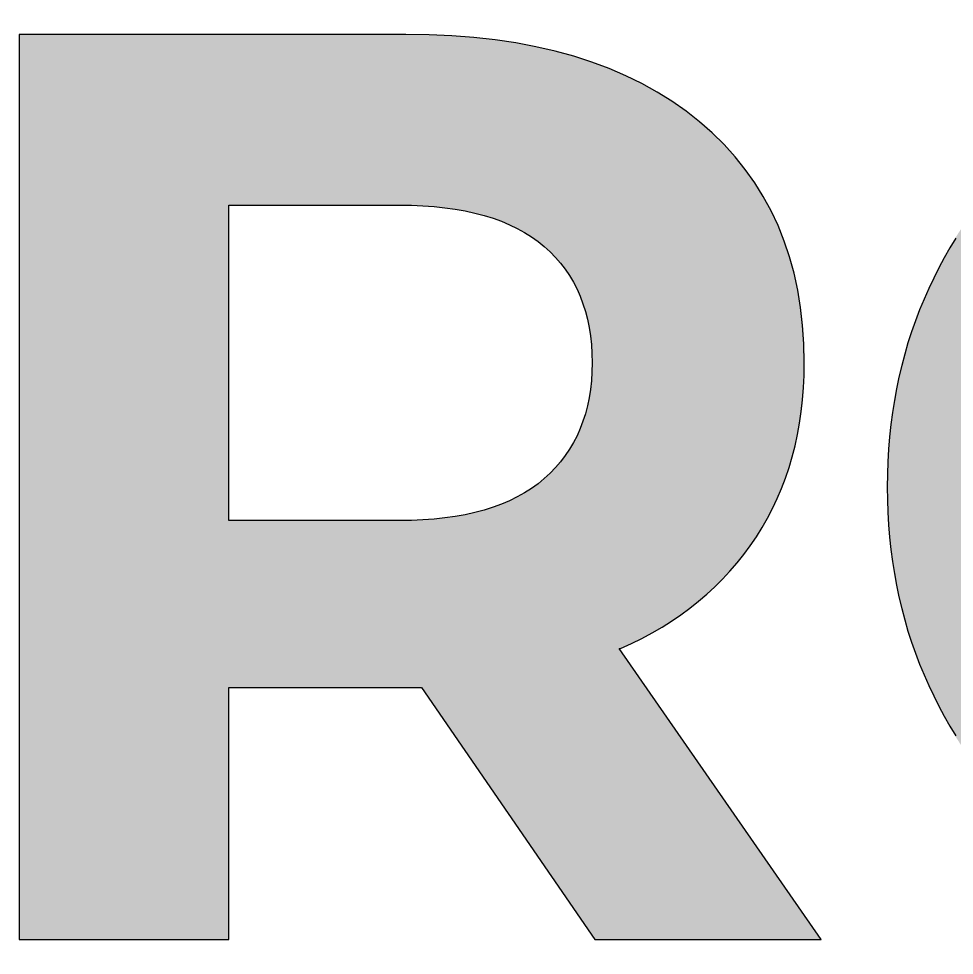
# Model space of a CAD drawing. Header units: millimetres. Extents: x 0 to 100, y 0 to 85.
# Drawn here: x 0 to 54, y 31.3 to 85.4 of the extents above; entities that cross this region are included whole.
import ezdxf

# ---------------------------------------------------------------- set-up
doc = ezdxf.new("R2010")
doc.units = ezdxf.units.MM
doc.layers.add('RC_CONTORNO', color=7, linetype='Continuous')
doc.layers.add('RC_SIGLAS', color=7, linetype='Continuous')

# ---------------------------------------------------------------- blocks, each defined once
blk = doc.blocks.new('RC_PRINCIPAL')
at = {"layer": 'RC_SIGLAS'}
for points in [[(79.293, 31.326), (80.133, 31.354), (80.962, 31.401), (81.781, 31.466), (82.589, 31.55), (83.388, 31.653), (84.175, 31.774), (84.953, 31.914), (85.72, 32.073), (86.477, 32.251), (87.223, 32.447), (87.959, 32.661), (88.685, 32.895), (89.4, 33.147), (90.105, 33.418), (90.8, 33.707), (91.482, 34.014), (92.15, 34.338), (92.805, 34.678), (93.445, 35.035), (94.07, 35.409), (94.682, 35.799), (95.28, 36.205), (95.863, 36.629), (96.433, 37.068), (96.988, 37.525), (97.529, 37.998), (98.056, 38.487), (98.569, 38.993), (99.068, 39.516), (99.553, 40.055), (100.041, 40.633), (92.25, 47.857), (91.893, 47.453), (91.552, 47.085), (91.206, 46.729), (90.855, 46.385), (90.499, 46.053), (90.139, 45.732), (89.774, 45.424), (89.403, 45.128), (89.028, 44.843), (88.648, 44.571), (88.264, 44.311), (87.874, 44.062), (87.48, 43.826), (87.081, 43.601), (86.677, 43.388), (86.268, 43.188), (85.854, 42.999), (85.436, 42.823), (85.012, 42.658), (84.584, 42.506), (84.151, 42.366), (83.713, 42.238), (83.271, 42.123), (82.823, 42.019), (82.371, 41.928), (81.914, 41.849), (81.452, 41.782), (80.985, 41.727), (80.513, 41.685), (80.037, 41.654), (79.555, 41.636), (79.069, 41.63), (78.614, 41.635), (78.164, 41.649), (77.718, 41.672), (77.278, 41.706), (76.842, 41.748), (76.411, 41.8), (75.985, 41.862), (75.563, 41.932), (75.146, 42.013), (74.735, 42.102), (74.328, 42.202), (73.925, 42.31), (73.528, 42.428), (73.135, 42.556), (72.747, 42.693), (72.364, 42.839), (71.987, 42.995), (71.615, 43.158), (71.25, 43.329), (70.892, 43.508), (70.54, 43.695), (70.194, 43.89), (69.855, 44.093), (69.522, 44.304), (69.195, 44.523), (68.875, 44.75), (68.561, 44.985), (68.253, 45.228), (67.952, 45.479), (67.657, 45.738), (67.368, 46.005), (67.086, 46.28), (66.811, 46.562), (66.544, 46.851), (66.284, 47.147), (66.033, 47.449), (65.789, 47.757), (65.553, 48.072), (65.325, 48.394), (65.104, 48.722), (64.892, 49.057), (64.687, 49.399), (64.49, 49.747), (64.301, 50.102), (64.119, 50.463), (63.946, 50.831), (63.78, 51.205), (63.622, 51.587), (63.473, 51.973), (63.334, 52.365), (63.204, 52.762), (63.083, 53.163), (62.973, 53.57), (62.872, 53.981), (62.78, 54.397), (62.698, 54.818), (62.626, 55.244), (62.564, 55.675), (62.511, 56.111), (62.467, 56.552), (62.434, 56.998), (62.41, 57.448), (62.395, 57.904), (62.39, 58.364), (62.395, 58.825), (62.41, 59.28), (62.434, 59.731), (62.467, 60.176), (62.511, 60.617), (62.564, 61.053), (62.626, 61.484), (62.698, 61.91), (62.78, 62.331), (62.872, 62.747), (62.973, 63.159), (63.083, 63.565), (63.204, 63.967), (63.334, 64.363), (63.473, 64.755), (63.622, 65.142), (63.78, 65.523), (63.946, 65.897), (64.119, 66.265), (64.301, 66.626), (64.49, 66.981), (64.687, 67.329), (64.892, 67.671), (65.104, 68.006), (65.325, 68.334), (65.553, 68.656), (65.789, 68.971), (66.033, 69.28), (66.284, 69.582), (66.544, 69.877), (66.811, 70.166), (67.086, 70.448), (67.368, 70.723), (67.657, 70.99), (67.952, 71.249), (68.253, 71.5), (68.561, 71.743), (68.875, 71.978), (69.195, 72.205), (69.522, 72.424), (69.855, 72.635), (70.194, 72.838), (70.54, 73.033), (70.892, 73.22), (71.25, 73.399), (71.615, 73.57), (71.987, 73.734), (72.364, 73.889), (72.747, 74.035), (73.135, 74.172), (73.528, 74.3), (73.925, 74.418), (74.328, 74.527), (74.735, 74.626), (75.146, 74.715), (75.563, 74.796), (75.985, 74.867), (76.411, 74.928), (76.842, 74.98), (77.278, 75.023), (77.718, 75.056), (78.164, 75.079), (78.614, 75.094), (79.069, 75.098), (79.555, 75.092), (80.037, 75.074), (80.513, 75.043), (80.985, 75.001), (81.452, 74.946), (81.914, 74.879), (82.371, 74.8), (82.823, 74.709), (83.271, 74.605), (83.713, 74.49), (84.151, 74.362), (84.584, 74.222), (85.012, 74.07), (85.436, 73.906), (85.854, 73.729), (86.268, 73.541), (86.677, 73.34), (87.081, 73.128), (87.48, 72.904), (87.874, 72.669), (88.264, 72.422), (88.649, 72.163), (89.028, 71.893), (89.403, 71.612), (89.774, 71.318), (90.139, 71.013), (90.5, 70.697), (90.855, 70.369), (91.206, 70.029), (91.552, 69.677), (91.894, 69.314), (92.25, 68.917), (100.041, 76.14), (99.553, 76.721), (99.068, 77.263), (98.569, 77.788), (98.056, 78.297), (97.529, 78.787), (96.988, 79.261), (96.433, 79.718), (95.863, 80.158), (95.28, 80.58), (94.682, 80.985), (94.07, 81.374), (93.444, 81.745), (92.804, 82.099), (92.15, 82.436), (91.482, 82.756), (90.8, 83.058), (90.105, 83.343), (89.401, 83.61), (88.686, 83.858), (87.962, 84.088), (87.228, 84.299), (86.483, 84.492), (85.729, 84.667), (84.964, 84.823), (84.19, 84.961), (83.405, 85.08), (82.611, 85.182), (81.806, 85.264), (80.992, 85.329), (80.167, 85.375), (79.333, 85.402), (78.488, 85.411), (77.73, 85.404), (76.978, 85.38), (76.234, 85.342), (75.496, 85.287), (74.766, 85.218), (74.043, 85.133), (73.327, 85.032), (72.618, 84.916), (71.916, 84.785), (71.222, 84.638), (70.534, 84.475), (69.854, 84.297), (69.18, 84.104), (68.514, 83.895), (67.855, 83.67), (67.203, 83.43), (66.56, 83.176), (65.927, 82.909), (65.305, 82.629), (64.694, 82.336), (64.093, 82.03), (63.503, 81.711), (62.923, 81.379), (62.354, 81.034), (61.795, 80.676), (61.247, 80.306), (60.71, 79.922), (60.183, 79.525), (59.666, 79.115), (59.16, 78.693), (58.665, 78.257), (58.181, 77.808), (57.708, 77.348), (57.249, 76.878), (56.803, 76.397), (56.37, 75.906), (55.951, 75.406), (55.545, 74.895), (55.153, 74.373), (54.774, 73.842), (54.408, 73.301), (54.055, 72.749), (53.717, 72.187), (53.391, 71.615), (53.079, 71.033), (52.78, 70.441), (52.495, 69.838), (52.222, 69.226), (51.965, 68.604), (51.725, 67.975), (51.501, 67.338), (51.294, 66.694), (51.103, 66.041), (50.929, 65.382), (50.771, 64.714), (50.63, 64.039), (50.506, 63.357), (50.398, 62.666), (50.307, 61.968), (50.232, 61.263), (50.174, 60.549), (50.133, 59.829), (50.108, 59.1), (50.099, 58.364), (50.108, 57.628), (50.133, 56.9), (50.174, 56.179), (50.232, 55.466), (50.307, 54.76), (50.398, 54.062), (50.506, 53.372), (50.63, 52.689), (50.771, 52.014), (50.929, 51.347), (51.103, 50.687), (51.294, 50.035), (51.501, 49.39), (51.725, 48.753), (51.965, 48.124), (52.222, 47.503), (52.494, 46.89), (52.78, 46.287), (53.078, 45.695), (53.39, 45.113), (53.714, 44.541), (54.052, 43.979), (54.403, 43.428), (54.768, 42.886), (55.145, 42.355), (55.536, 41.834), (55.94, 41.323), (56.357, 40.822), (56.788, 40.331), (57.231, 39.851), (57.688, 39.38), (58.158, 38.92), (58.64, 38.471), (59.133, 38.036), (59.636, 37.613), (60.15, 37.203), (60.675, 36.806), (61.211, 36.423), (61.757, 36.052), (62.314, 35.694), (62.882, 35.349), (63.461, 35.017), (64.05, 34.698), (64.65, 34.392), (65.261, 34.099), (65.883, 33.819), (66.515, 33.552), (67.158, 33.298), (67.81, 33.058), (68.469, 32.834), (69.135, 32.625), (69.808, 32.431), (70.489, 32.253), (71.176, 32.091), (71.871, 31.944), (72.573, 31.812), (73.282, 31.696), (73.998, 31.595), (74.721, 31.51), (75.451, 31.441), (76.189, 31.387), (76.933, 31.348), (77.685, 31.325), (78.443, 31.317)], [(22.62, 46.759), (22.62, 56.461), (21.956, 56.452), (12.128, 56.452), (12.128, 74.614), (21.956, 74.614), (22.62, 74.605), (22.62, 84.528), (22.329, 84.532), (-0.03, 84.532), (-0.03, 32.196), (12.128, 32.196), (12.128, 46.759)], [(23.21, 46.759), (33.217, 32.196), (46.358, 32.196), (34.708, 48.999), (34.733, 48.999), (35.365, 49.29), (35.973, 49.594), (36.564, 49.913), (37.136, 50.248), (37.69, 50.598), (38.226, 50.963), (38.744, 51.345), (39.244, 51.741), (39.726, 52.153), (40.19, 52.581), (40.636, 53.024), (41.063, 53.483), (41.473, 53.957), (41.864, 54.447), (42.237, 54.952), (42.592, 55.473), (42.928, 56.007), (43.241, 56.555), (43.533, 57.114), (43.804, 57.687), (44.052, 58.272), (44.279, 58.869), (44.485, 59.479), (44.669, 60.102), (44.831, 60.737), (44.971, 61.385), (45.09, 62.045), (45.187, 62.717), (45.263, 63.403), (45.317, 64.1), (45.35, 64.811), (45.36, 65.533), (45.337, 66.63), (45.266, 67.698), (45.147, 68.735), (44.982, 69.742), (44.769, 70.719), (44.508, 71.666), (44.201, 72.584), (43.846, 73.471), (43.443, 74.328), (42.993, 75.155), (42.496, 75.952), (41.952, 76.718), (41.36, 77.455), (40.721, 78.161), (40.034, 78.838), (39.301, 79.484), (38.524, 80.095), (37.71, 80.667), (36.858, 81.2), (35.967, 81.693), (35.039, 82.147), (34.073, 82.561), (33.069, 82.935), (32.027, 83.27), (30.948, 83.566), (29.83, 83.822), (28.675, 84.039), (27.481, 84.217), (26.25, 84.354), (24.981, 84.453), (23.674, 84.512), (22.561, 84.528), (22.561, 74.606), (22.644, 74.605), (23.31, 74.577), (23.954, 74.53), (24.575, 74.465), (25.175, 74.381), (25.752, 74.279), (26.306, 74.158), (26.839, 74.018), (27.349, 73.86), (27.838, 73.683), (28.304, 73.487), (28.747, 73.273), (29.169, 73.041), (29.568, 72.79), (29.945, 72.52), (30.3, 72.232), (30.634, 71.927), (30.946, 71.607), (31.236, 71.271), (31.505, 70.921), (31.752, 70.555), (31.978, 70.175), (32.182, 69.779), (32.365, 69.368), (32.526, 68.942), (32.666, 68.501), (32.784, 68.044), (32.881, 67.572), (32.956, 67.085), (33.01, 66.583), (33.042, 66.066), (33.053, 65.533), (33.042, 65.01), (33.01, 64.5), (32.956, 64.005), (32.881, 63.525), (32.784, 63.058), (32.666, 62.606), (32.526, 62.169), (32.365, 61.745), (32.182, 61.336), (31.978, 60.942), (31.752, 60.561), (31.505, 60.195), (31.236, 59.843), (30.945, 59.505), (30.634, 59.181), (30.3, 58.872), (29.945, 58.579), (29.568, 58.305), (29.169, 58.05), (28.747, 57.814), (28.303, 57.597), (27.837, 57.398), (27.349, 57.219), (26.839, 57.058), (26.306, 56.916), (25.752, 56.793), (25.175, 56.689), (24.575, 56.604), (23.954, 56.538), (23.31, 56.49), (22.644, 56.462), (22.561, 56.461), (22.561, 46.759)]]:
    blk.add_hatch(color=7, dxfattribs=at).paths.add_polyline_path(points)
at = {"layer": 'RC_CONTORNO'}
blk.add_lwpolyline([(54.081, 72.733), (53.742, 72.172), (53.417, 71.601), (53.105, 71.019), (52.807, 70.428), (52.522, 69.826), (52.25, 69.214), (51.993, 68.593), (51.753, 67.965), (51.529, 67.329), (51.322, 66.685), (51.132, 66.033), (50.958, 65.374), (50.8, 64.708), (50.659, 64.033), (50.535, 63.352), (50.427, 62.662), (50.336, 61.965), (50.262, 61.26), (50.204, 60.547), (50.162, 59.827), (50.138, 59.1), (50.129, 58.364), (50.138, 57.629), (50.162, 56.901), (50.204, 56.181), (50.262, 55.468), (50.336, 54.763), (50.427, 54.066), (50.535, 53.377), (50.659, 52.695), (50.8, 52.02), (50.958, 51.354), (51.132, 50.695), (51.322, 50.043), (51.529, 49.4), (51.753, 48.764), (51.993, 48.135), (52.25, 47.514), (52.522, 46.902), (52.806, 46.301), (53.104, 45.709), (53.416, 45.128), (53.74, 44.556), (54.078, 43.995)], dxfattribs=at)
for points in [[(12.098, 46.789), (22.628, 46.789), (22.665, 46.789), (22.703, 46.789), (22.74, 46.789), (22.777, 46.789), (22.815, 46.789), (22.852, 46.789), (22.889, 46.789), (22.927, 46.789), (22.964, 46.789), (23.001, 46.789), (23.039, 46.789), (23.076, 46.789), (23.113, 46.789), (23.151, 46.789), (23.188, 46.789), (23.225, 46.789), (33.232, 32.226), (46.301, 32.226), (34.651, 49.029), (34.652, 49.029), (34.653, 49.029), (34.654, 49.029), (34.656, 49.029), (34.659, 49.029), (34.662, 49.029), (34.666, 49.029), (34.67, 49.029), (34.675, 49.029), (34.681, 49.029), (34.687, 49.029), (34.693, 49.029), (34.701, 49.029), (34.709, 49.029), (34.717, 49.029), (34.726, 49.029), (35.352, 49.317), (35.959, 49.62), (36.549, 49.939), (37.12, 50.273), (37.674, 50.623), (38.209, 50.988), (38.726, 51.368), (39.225, 51.764), (39.707, 52.176), (40.169, 52.603), (40.614, 53.045), (41.041, 53.503), (41.45, 53.976), (41.84, 54.465), (42.213, 54.969), (42.567, 55.489), (42.902, 56.023), (43.215, 56.569), (43.506, 57.128), (43.776, 57.699), (44.025, 58.283), (44.251, 58.879), (44.456, 59.488), (44.64, 60.11), (44.802, 60.744), (44.942, 61.39), (45.061, 62.05), (45.158, 62.721), (45.233, 63.405), (45.287, 64.102), (45.32, 64.811), (45.331, 65.533), (45.307, 66.629), (45.236, 67.695), (45.118, 68.731), (44.952, 69.736), (44.74, 70.712), (44.48, 71.658), (44.173, 72.573), (43.818, 73.459), (43.417, 74.314), (42.968, 75.14), (42.471, 75.935), (41.928, 76.7), (41.337, 77.436), (40.699, 78.141), (40.014, 78.816), (39.281, 79.461), (38.506, 80.072), (37.693, 80.643), (36.842, 81.174), (35.954, 81.666), (35.027, 82.119), (34.062, 82.533), (33.059, 82.907), (32.019, 83.242), (30.94, 83.537), (29.824, 83.793), (28.67, 84.01), (27.477, 84.187), (26.247, 84.325), (24.979, 84.423), (23.673, 84.482), (22.329, 84.502), (0, 84.502), (0, 32.226), (12.098, 32.226)], [(21.956, 74.644), (22.645, 74.635), (23.312, 74.607), (23.956, 74.56), (24.579, 74.495), (25.179, 74.411), (25.757, 74.308), (26.313, 74.187), (26.847, 74.047), (27.359, 73.888), (27.848, 73.711), (28.316, 73.515), (28.761, 73.3), (29.184, 73.067), (29.585, 72.815), (29.963, 72.544), (30.32, 72.255), (30.655, 71.948), (30.968, 71.627), (31.259, 71.29), (31.529, 70.938), (31.777, 70.571), (32.004, 70.189), (32.209, 69.792), (32.392, 69.379), (32.554, 68.952), (32.694, 68.509), (32.813, 68.051), (32.91, 67.578), (32.986, 67.089), (33.04, 66.586), (33.072, 66.067), (33.083, 65.533), (33.072, 65.008), (33.04, 64.498), (32.986, 64.001), (32.91, 63.519), (32.813, 63.052), (32.694, 62.598), (32.554, 62.159), (32.392, 61.734), (32.209, 61.323), (32.004, 60.927), (31.777, 60.545), (31.529, 60.177), (31.259, 59.824), (30.968, 59.485), (30.655, 59.16), (30.32, 58.85), (29.963, 58.556), (29.585, 58.281), (29.184, 58.025), (28.761, 57.788), (28.316, 57.57), (27.848, 57.371), (27.359, 57.19), (26.847, 57.029), (26.313, 56.887), (25.757, 56.764), (25.179, 56.659), (24.579, 56.574), (23.956, 56.508), (23.312, 56.46), (22.645, 56.432), (21.956, 56.422), (12.098, 56.422), (12.098, 74.644)]]:
    blk.add_lwpolyline(points, close=True, dxfattribs=at)

msp = doc.modelspace()

# ---------------------------------------------------------------- block references
msp.add_blockref('RC_PRINCIPAL', (0, 0))

doc.saveas('drawing.dxf')
